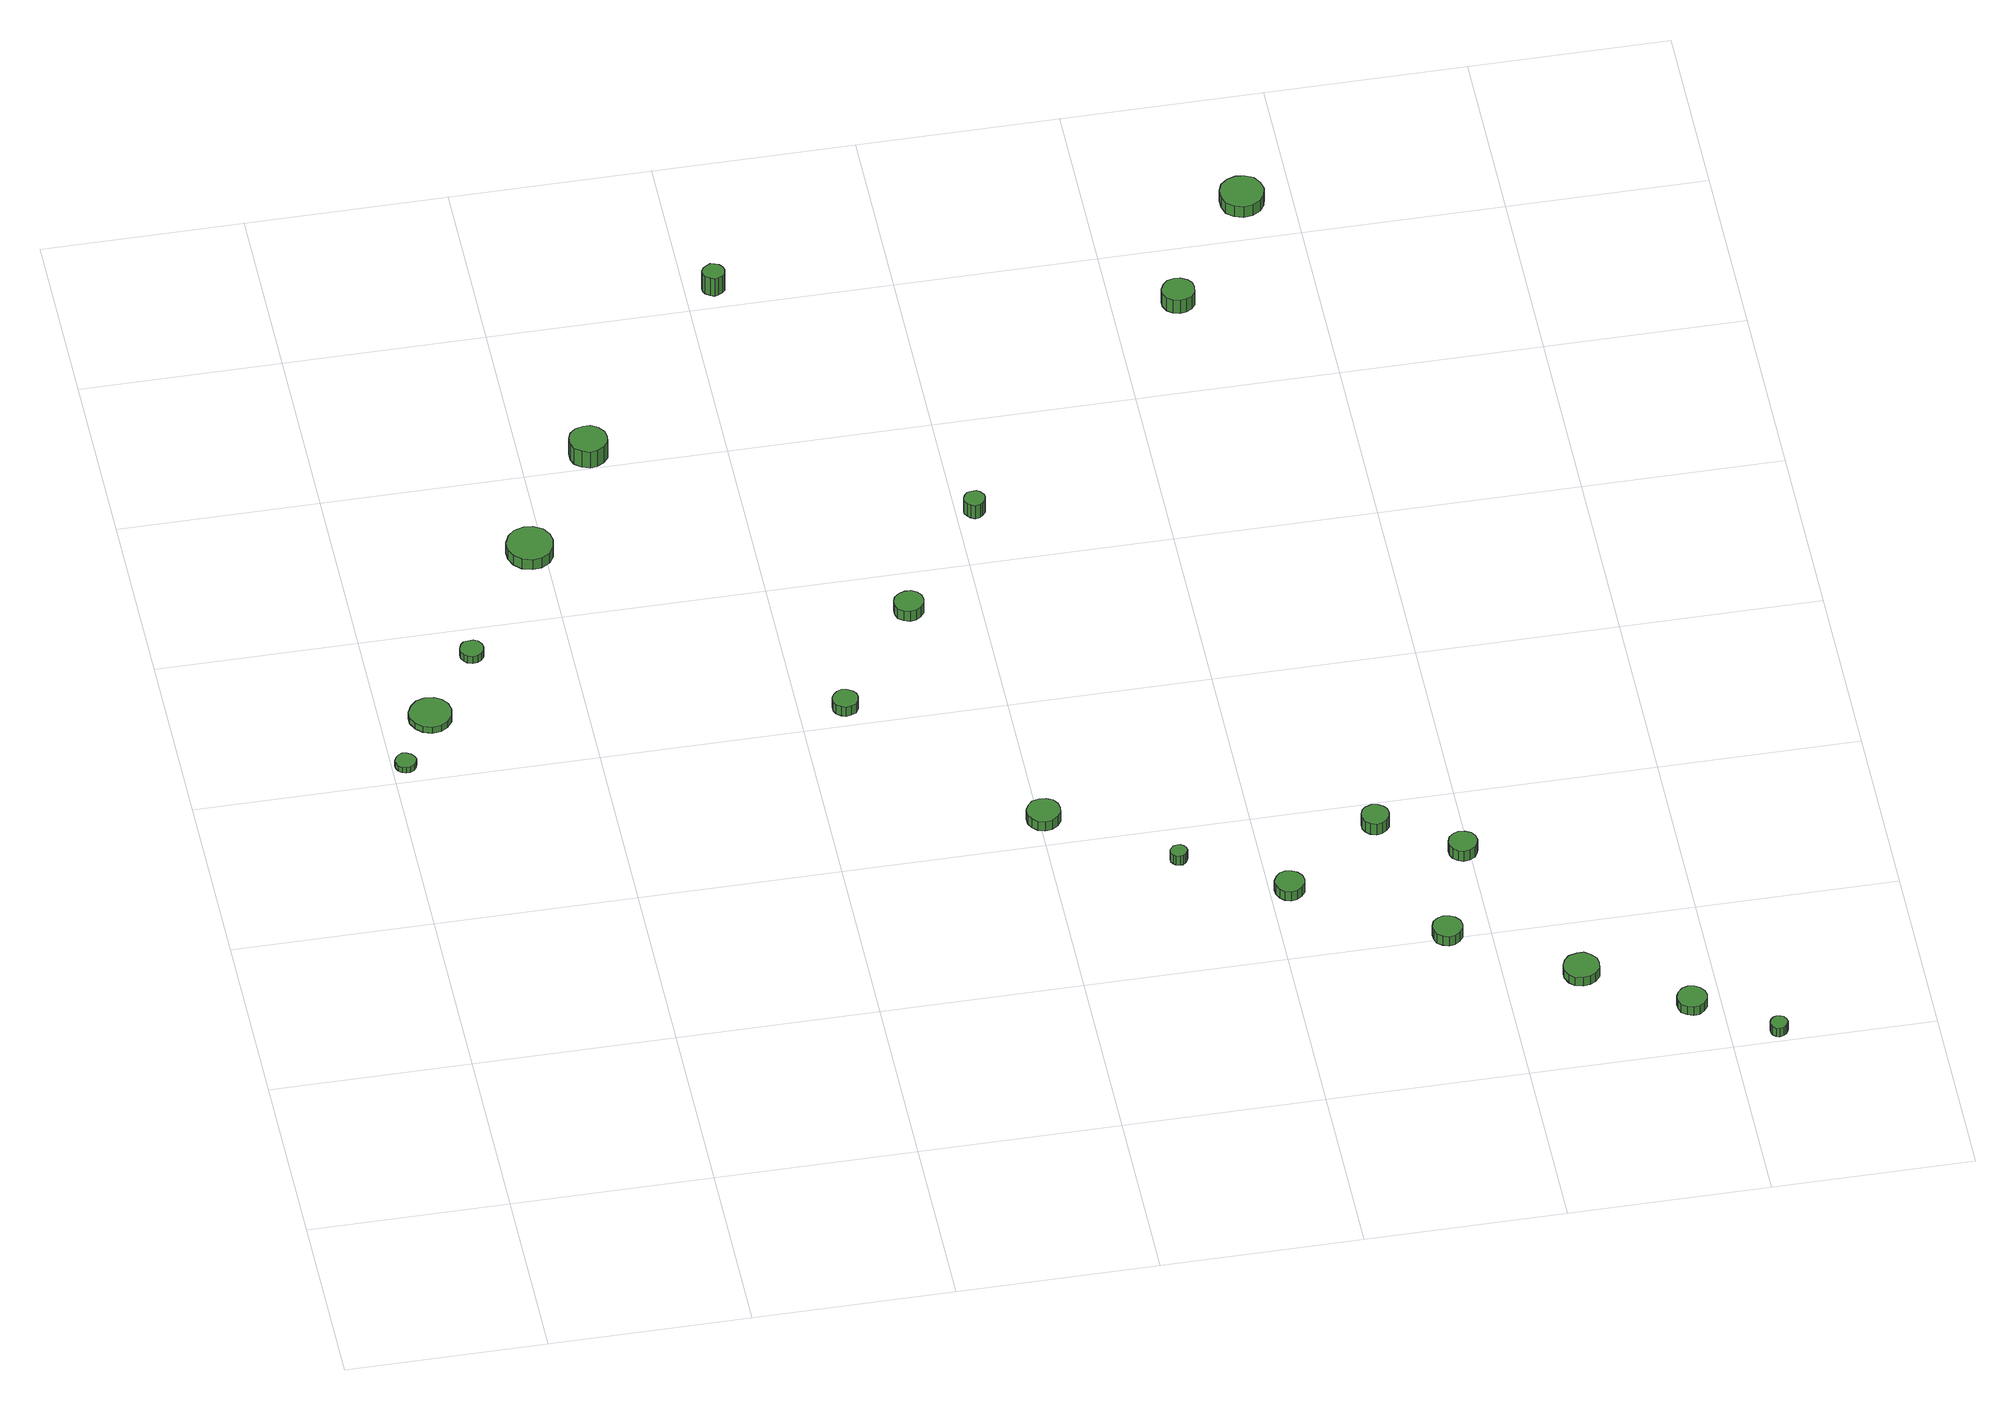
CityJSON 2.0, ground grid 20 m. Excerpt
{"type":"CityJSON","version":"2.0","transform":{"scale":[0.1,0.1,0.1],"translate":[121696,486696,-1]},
"CityObjects":{
"tree1":{"type":"SolitaryVegetationObject","attributes":{"function":"something"},"geometry":[{"type":"MultiSurface","lod":"1","boundaries":[[[0,1,2,3,4,5,6,7,8,9,10,11,12,13,14]],[[15,16,17,18,19,20,21,22,23,24,25,26,27,28,29]],[[0,29,28,1]],[[1,28,27,2]],[[2,27,26,3]],[[3,26,25,4]],[[4,25,24,5]],[[5,24,23,6]],[[6,23,22,7]],[[7,22,21,8]],[[8,21,20,9]],[[9,20,19,10]],[[10,19,18,11]],[[11,18,17,12]],[[12,17,16,13]],[[13,16,15,14]],[[14,15,29,0]]]}]},
"tree2":{"type":"SolitaryVegetationObject","attributes":{"function":"something"},"geometry":[{"type":"MultiSurface","lod":"1","boundaries":[[[30,31,32,33,34,35,36,37,38,39,40,41,42,43,44]],[[45,46,47,48,49,50,51,52,53,54,55,56,57,58,59]],[[30,59,58,31]],[[31,58,57,32]],[[32,57,56,33]],[[33,56,55,34]],[[34,55,54,35]],[[35,54,53,36]],[[36,53,52,37]],[[37,52,51,38]],[[38,51,50,39]],[[39,50,49,40]],[[40,49,48,41]],[[41,48,47,42]],[[42,47,46,43]],[[43,46,45,44]],[[44,45,59,30]]]}]},
"tree3":{"type":"SolitaryVegetationObject","attributes":{"function":"something"},"geometry":[{"type":"MultiSurface","lod":"1","boundaries":[[[60,61,62,63,64,65,66,67,68,69,70,71,72,73,74]],[[75,76,77,78,79,80,81,82,83,84,85,86,87,88,89]],[[60,89,88,61]],[[61,88,87,62]],[[62,87,86,63]],[[63,86,85,64]],[[64,85,84,65]],[[65,84,83,66]],[[66,83,82,67]],[[67,82,81,68]],[[68,81,80,69]],[[69,80,79,70]],[[70,79,78,71]],[[71,78,77,72]],[[72,77,76,73]],[[73,76,75,74]],[[74,75,89,60]]]}]},
"tree4":{"type":"SolitaryVegetationObject","attributes":{"function":"something"},"geometry":[{"type":"MultiSurface","lod":"1","boundaries":[[[90,91,92,93,94,95,96,97,98,99,100,101,102,103,104]],[[105,106,107,108,109,110,111,112,113,114,115,116,117,118,119]],[[90,119,118,91]],[[91,118,117,92]],[[92,117,116,93]],[[93,116,115,94]],[[94,115,114,95]],[[95,114,113,96]],[[96,113,112,97]],[[97,112,111,98]],[[98,111,110,99]],[[99,110,109,100]],[[100,109,108,101]],[[101,108,107,102]],[[102,107,106,103]],[[103,106,105,104]],[[104,105,119,90]]]}]},
"tree5":{"type":"SolitaryVegetationObject","attributes":{"function":"something"},"geometry":[{"type":"MultiSurface","lod":"1","boundaries":[[[120,121,122,123,124,125,126,127,128,129,130,131,132,133,134]],[[135,136,137,138,139,140,141,142,143,144,145,146,147,148,149]],[[120,149,148,121]],[[121,148,147,122]],[[122,147,146,123]],[[123,146,145,124]],[[124,145,144,125]],[[125,144,143,126]],[[126,143,142,127]],[[127,142,141,128]],[[128,141,140,129]],[[129,140,139,130]],[[130,139,138,131]],[[131,138,137,132]],[[132,137,136,133]],[[133,136,135,134]],[[134,135,149,120]]]}]},
"tree6":{"type":"SolitaryVegetationObject","attributes":{"function":"something"},"geometry":[{"type":"MultiSurface","lod":"1","boundaries":[[[150,151,152,153,154,155,156,157,158,159,160,161,162,163,164]],[[165,166,167,168,169,170,171,172,173,174,175,176,177,178,179]],[[150,179,178,151]],[[151,178,177,152]],[[152,177,176,153]],[[153,176,175,154]],[[154,175,174,155]],[[155,174,173,156]],[[156,173,172,157]],[[157,172,171,158]],[[158,171,170,159]],[[159,170,169,160]],[[160,169,168,161]],[[161,168,167,162]],[[162,167,166,163]],[[163,166,165,164]],[[164,165,179,150]]]}]},
"tree7":{"type":"SolitaryVegetationObject","attributes":{"function":"something"},"geometry":[{"type":"MultiSurface","lod":"1","boundaries":[[[180,181,182,183,184,185,186,187,188,189,190,191,192,193,194]],[[195,196,197,198,199,200,201,202,203,204,205,206,207,208,209]],[[180,209,208,181]],[[181,208,207,182]],[[182,207,206,183]],[[183,206,205,184]],[[184,205,204,185]],[[185,204,203,186]],[[186,203,202,187]],[[187,202,201,188]],[[188,201,200,189]],[[189,200,199,190]],[[190,199,198,191]],[[191,198,197,192]],[[192,197,196,193]],[[193,196,195,194]],[[194,195,209,180]]]}]},
"tree8":{"type":"SolitaryVegetationObject","attributes":{"function":"something"},"geometry":[{"type":"MultiSurface","lod":"1","boundaries":[[[210,211,212,213,214,215,216,217,218,219,220,221,222,223,224]],[[225,226,227,228,229,230,231,232,233,234,235,236,237,238,239]],[[210,239,238,211]],[[211,238,237,212]],[[212,237,236,213]],[[213,236,235,214]],[[214,235,234,215]],[[215,234,233,216]],[[216,233,232,217]],[[217,232,231,218]],[[218,231,230,219]],[[219,230,229,220]],[[220,229,228,221]],[[221,228,227,222]],[[222,227,226,223]],[[223,226,225,224]],[[224,225,239,210]]]}]},
"tree9":{"type":"SolitaryVegetationObject","attributes":{"function":"something"},"geometry":[{"type":"MultiSurface","lod":"1","boundaries":[[[240,241,242,243,244,245,246,247,248,249,250,251,252,253,254]],[[255,256,257,258,259,260,261,262,263,264,265,266,267,268,269]],[[240,269,268,241]],[[241,268,267,242]],[[242,267,266,243]],[[243,266,265,244]],[[244,265,264,245]],[[245,264,263,246]],[[246,263,262,247]],[[247,262,261,248]],[[248,261,260,249]],[[249,260,259,250]],[[250,259,258,251]],[[251,258,257,252]],[[252,257,256,253]],[[253,256,255,254]],[[254,255,269,240]]]}]},
"tree10":{"type":"SolitaryVegetationObject","attributes":{"function":"something"},"geometry":[{"type":"MultiSurface","lod":"1","boundaries":[[[270,271,272,273,274,275,276,277,278,279,280,281,282,283,284]],[[285,286,287,288,289,290,291,292,293,294,295,296,297,298,299]],[[270,299,298,271]],[[271,298,297,272]],[[272,297,296,273]],[[273,296,295,274]],[[274,295,294,275]],[[275,294,293,276]],[[276,293,292,277]],[[277,292,291,278]],[[278,291,290,279]],[[279,290,289,280]],[[280,289,288,281]],[[281,288,287,282]],[[282,287,286,283]],[[283,286,285,284]],[[284,285,299,270]]]}]},
"tree11":{"type":"SolitaryVegetationObject","attributes":{"function":"something"},"geometry":[{"type":"MultiSurface","lod":"1","boundaries":[[[300,301,302,303,304,305,306,307,308,309,310,311,312,313,314]],[[315,316,317,318,319,320,321,322,323,324,325,326,327,328,329]],[[300,329,328,301]],[[301,328,327,302]],[[302,327,326,303]],[[303,326,325,304]],[[304,325,324,305]],[[305,324,323,306]],[[306,323,322,307]],[[307,322,321,308]],[[308,321,320,309]],[[309,320,319,310]],[[310,319,318,311]],[[311,318,317,312]],[[312,317,316,313]],[[313,316,315,314]],[[314,315,329,300]]]}]},
"tree12":{"type":"SolitaryVegetationObject","attributes":{"function":"something"},"geometry":[{"type":"MultiSurface","lod":"1","boundaries":[[[330,331,332,333,334,335,336,337,338,339,340,341,342,343,344]],[[345,346,347,348,349,350,351,352,353,354,355,356,357,358,359]],[[330,359,358,331]],[[331,358,357,332]],[[332,357,356,333]],[[333,356,355,334]],[[334,355,354,335]],[[335,354,353,336]],[[336,353,352,337]],[[337,352,351,338]],[[338,351,350,339]],[[339,350,349,340]],[[340,349,348,341]],[[341,348,347,342]],[[342,347,346,343]],[[343,346,345,344]],[[344,345,359,330]]]}]},
"tree13":{"type":"SolitaryVegetationObject","attributes":{"function":"something"},"geometry":[{"type":"MultiSurface","lod":"1","boundaries":[[[360,361,362,363,364,365,366,367,368,369,370,371,372,373,374]],[[375,376,377,378,379,380,381,382,383,384,385,386,387,388,389]],[[360,389,388,361]],[[361,388,387,362]],[[362,387,386,363]],[[363,386,385,364]],[[364,385,384,365]],[[365,384,383,366]],[[366,383,382,367]],[[367,382,381,368]],[[368,381,380,369]],[[369,380,379,370]],[[370,379,378,371]],[[371,378,377,372]],[[372,377,376,373]],[[373,376,375,374]],[[374,375,389,360]]]}]},
"tree14":{"type":"SolitaryVegetationObject","attributes":{"function":"something"},"geometry":[{"type":"MultiSurface","lod":"1","boundaries":[[[390,391,392,393,394,395,396,397,398,399,400,401,402,403,404]],[[405,406,407,408,409,410,411,412,413,414,415,416,417,418,419]],[[390,419,418,391]],[[391,418,417,392]],[[392,417,416,393]],[[393,416,415,394]],[[394,415,414,395]],[[395,414,413,396]],[[396,413,412,397]],[[397,412,411,398]],[[398,411,410,399]],[[399,410,409,400]],[[400,409,408,401]],[[401,408,407,402]],[[402,407,406,403]],[[403,406,405,404]],[[404,405,419,390]]]}]},
"tree15":{"type":"SolitaryVegetationObject","attributes":{"function":"something"},"geometry":[{"type":"MultiSurface","lod":"1","boundaries":[[[420,421,422,423,424,425,426,427,428,429,430,431,432,433,434]],[[435,436,437,438,439,440,441,442,443,444,445,446,447,448,449]],[[420,449,448,421]],[[421,448,447,422]],[[422,447,446,423]],[[423,446,445,424]],[[424,445,444,425]],[[425,444,443,426]],[[426,443,442,427]],[[427,442,441,428]],[[428,441,440,429]],[[429,440,439,430]],[[430,439,438,431]],[[431,438,437,432]],[[432,437,436,433]],[[433,436,435,434]],[[434,435,449,420]]]}]},
"tree16":{"type":"SolitaryVegetationObject","attributes":{"function":"something"},"geometry":[{"type":"MultiSurface","lod":"1","boundaries":[[[450,451,452,453,454,455,456,457,458,459,460,461,462,463,464]],[[465,466,467,468,469,470,471,472,473,474,475,476,477,478,479]],[[450,479,478,451]],[[451,478,477,452]],[[452,477,476,453]],[[453,476,475,454]],[[454,475,474,455]],[[455,474,473,456]],[[456,473,472,457]],[[457,472,471,458]],[[458,471,470,459]],[[459,470,469,460]],[[460,469,468,461]],[[461,468,467,462]],[[462,467,466,463]],[[463,466,465,464]],[[464,465,479,450]]]}]},
"tree17":{"type":"SolitaryVegetationObject","attributes":{"function":"something"},"geometry":[{"type":"MultiSurface","lod":"1","boundaries":[[[480,481,482,483,484,485,486,487,488,489,490,491,492,493,494]],[[495,496,497,498,499,500,501,502,503,504,505,506,507,508,509]],[[480,509,508,481]],[[481,508,507,482]],[[482,507,506,483]],[[483,506,505,484]],[[484,505,504,485]],[[485,504,503,486]],[[486,503,502,487]],[[487,502,501,488]],[[488,501,500,489]],[[489,500,499,490]],[[490,499,498,491]],[[491,498,497,492]],[[492,497,496,493]],[[493,496,495,494]],[[494,495,509,480]]]}]},
"tree18":{"type":"SolitaryVegetationObject","attributes":{"function":"something"},"geometry":[{"type":"MultiSurface","lod":"1","boundaries":[[[510,511,512,513,514,515,516,517,518,519,520,521,522,523,524]],[[525,526,527,528,529,530,531,532,533,534,535,536,537,538,539]],[[510,539,538,511]],[[511,538,537,512]],[[512,537,536,513]],[[513,536,535,514]],[[514,535,534,515]],[[515,534,533,516]],[[516,533,532,517]],[[517,532,531,518]],[[518,531,530,519]],[[519,530,529,520]],[[520,529,528,521]],[[521,528,527,522]],[[522,527,526,523]],[[523,526,525,524]],[[524,525,539,510]]]}]},
"tree19":{"type":"SolitaryVegetationObject","attributes":{"function":"something"},"geometry":[{"type":"MultiSurface","lod":"1","boundaries":[[[540,541,542,543,544,545,546,547,548,549,550,551,552,553,554]],[[555,556,557,558,559,560,561,562,563,564,565,566,567,568,569]],[[540,569,568,541]],[[541,568,567,542]],[[542,567,566,543]],[[543,566,565,544]],[[544,565,564,545]],[[545,564,563,546]],[[546,563,562,547]],[[547,562,561,548]],[[548,561,560,549]],[[549,560,559,550]],[[550,559,558,551]],[[551,558,557,552]],[[552,557,556,553]],[[553,556,555,554]],[[554,555,569,540]]]}]},
"tree20":{"type":"SolitaryVegetationObject","attributes":{"function":"something"},"geometry":[{"type":"MultiSurface","lod":"1","boundaries":[[[570,571,572,573,574,575,576,577,578,579,580,581,582,583,584]],[[585,586,587,588,589,590,591,592,593,594,595,596,597,598,599]],[[570,599,598,571]],[[571,598,597,572]],[[572,597,596,573]],[[573,596,595,574]],[[574,595,594,575]],[[575,594,593,576]],[[576,593,592,577]],[[577,592,591,578]],[[578,591,590,579]],[[579,590,589,580]],[[580,589,588,581]],[[581,588,587,582]],[[582,587,586,583]],[[583,586,585,584]],[[584,585,599,570]]]}]}
},
"vertices":[
[24,622,15],[23,626,15],[20,630,15],[16,632,15],[12,633,15],[8,631,15],[5,628,15],[3,624,15],[3,620,15],[5,616,15],[8,613,15],[12,612,15],[16,612,15],[20,614,15],[23,618,15],[23,618,8],[20,614,8],[16,612,8],[12,612,8],[8,613,8],[5,616,8],[3,620,8],[3,624,8],[5,628,8],[8,631,8],[12,633,8],[16,632,8],[20,630,8],[23,626,8],[24,622,8],
[70,683,16],[68,692,16],[63,699,16],[56,703,16],[47,704,16],[38,701,16],[32,695,16],[28,687,16],[28,679,16],[32,671,16],[38,665,16],[47,662,16],[56,663,16],[63,667,16],[68,674,16],[68,674,8],[63,667,8],[56,663,8],[47,662,8],[38,665,8],[32,671,8],[28,679,8],[28,687,8],[32,695,8],[38,701,8],[47,704,8],[56,703,8],[63,699,8],[68,692,8],[70,683,8],
[116,763,17],[115,768,17],[112,772,17],[108,774,17],[103,774,17],[98,773,17],[95,770,17],[93,765,17],[93,760,17],[95,756,17],[98,753,17],[103,751,17],[108,752,17],[112,754,17],[115,758,17],[115,758,8],[112,754,8],[108,752,8],[103,751,8],[98,753,8],[95,756,8],[93,760,8],[93,765,8],[95,770,8],[98,773,8],[103,774,8],[108,774,8],[112,772,8],[115,768,8],[116,763,8],
[209,894,21],[207,903,21],[202,911,21],[193,916,21],[184,917,21],[174,914,21],[167,907,21],[163,898,21],[163,889,21],[167,880,21],[174,873,21],[184,870,21],[193,871,21],[202,876,21],[207,884,21],[207,884,8],[202,876,8],[193,871,8],[184,870,8],[174,873,8],[167,880,8],[163,889,8],[163,898,8],[167,907,8],[174,914,8],[184,917,8],[193,916,8],[202,911,8],[207,903,8],[209,894,8],
[285,1020,28],[284,1027,28],[279,1034,28],[272,1038,28],[265,1038,28],[257,1036,28],[251,1031,28],[248,1024,28],[248,1016,28],[251,1009,28],[257,1004,28],[265,1001,28],[272,1002,28],[279,1006,28],[284,1012,28],[284,1012,7],[279,1006,7],[272,1002,7],[265,1001,7],[257,1004,7],[251,1009,7],[248,1016,7],[248,1024,7],[251,1031,7],[257,1036,7],[265,1038,7],[272,1038,7],[279,1034,7],[284,1027,7],[285,1020,7],
[458,626,19],[457,631,19],[454,635,19],[449,638,19],[444,639,19],[439,637,19],[435,633,19],[433,629,19],[433,623,19],[435,618,19],[439,615,19],[444,613,19],[449,614,19],[454,616,19],[457,621,19],[457,621,7],[454,616,7],[449,614,7],[444,613,7],[439,615,7],[435,618,7],[433,623,7],[433,629,7],[435,633,7],[439,637,7],[444,639,7],[449,638,7],[454,635,7],[457,631,7],[458,626,7],
[621,437,19],[620,443,19],[616,449,19],[610,452,19],[603,453,19],[596,451,19],[591,446,19],[588,440,19],[588,433,19],[591,427,19],[596,422,19],[603,420,19],[610,421,19],[616,425,19],[620,430,19],[620,430,7],[616,425,7],[610,421,7],[603,420,7],[596,422,7],[591,427,7],[588,433,7],[588,440,7],[591,446,7],[596,451,7],[603,453,7],[610,452,7],[616,449,7],[620,443,7],[621,437,7],
[545,748,20],[544,754,20],[540,759,20],[535,762,20],[529,762,20],[523,760,20],[518,756,20],[516,751,20],[516,745,20],[518,739,20],[523,735,20],[529,733,20],[535,734,20],[540,737,20],[544,742,20],[544,742,7],[540,737,7],[535,734,7],[529,733,7],[523,735,7],[518,739,7],[516,745,7],[516,751,7],[518,756,7],[523,760,7],[529,762,7],[535,762,7],[540,759,7],[544,754,7],[545,748,7],
[439,1227,30],[438,1231,30],[435,1235,30],[431,1237,30],[427,1238,30],[423,1236,30],[419,1233,30],[417,1229,30],[417,1225,30],[419,1221,30],[423,1218,30],[427,1216,30],[431,1217,30],[435,1219,30],[438,1222,30],[438,1222,7],[435,1219,7],[431,1217,7],[427,1216,7],[423,1218,7],[419,1221,7],[417,1225,7],[417,1229,7],[419,1233,7],[423,1236,7],[427,1238,7],[431,1237,7],[435,1235,7],[438,1231,7],[439,1227,7],
[731,357,19],[730,360,19],[728,363,19],[725,365,19],[722,365,19],[718,364,19],[716,362,19],[714,359,19],[714,355,19],[716,352,19],[718,350,19],[722,349,19],[725,349,19],[728,351,19],[730,354,19],[730,354,7],[728,351,7],[725,349,7],[722,349,7],[718,350,7],[716,352,7],[714,355,7],[714,359,7],[716,362,7],[718,364,7],[722,365,7],[725,365,7],[728,363,7],[730,360,7],[731,357,7],
[629,874,24],[628,878,24],[625,882,24],[622,884,24],[617,884,24],[613,883,24],[610,880,24],[608,876,24],[608,872,24],[610,868,24],[613,865,24],[617,863,24],[622,864,24],[625,866,24],[628,870,24],[628,870,7],[625,866,7],[622,864,7],[617,863,7],[613,865,7],[610,868,7],[608,872,7],[608,876,7],[610,880,7],[613,883,7],[617,884,7],[622,884,7],[625,882,7],[628,878,7],[629,874,7],
[834,295,19],[833,301,19],[829,306,19],[824,309,19],[818,310,19],[812,308,19],[808,304,19],[805,298,19],[805,292,19],[808,286,19],[812,282,19],[818,280,19],[824,281,19],[829,284,19],[833,289,19],[833,289,7],[829,284,7],[824,281,7],[818,280,7],[812,282,7],[808,286,7],[805,292,7],[805,298,7],[808,304,7],[812,308,7],[818,310,7],[824,309,7],[829,306,7],[833,301,7],[834,295,7],
[972,204,20],[971,210,20],[967,215,20],[962,218,20],[956,219,20],[950,217,20],[945,213,20],[943,207,20],[943,201,20],[945,195,20],[950,191,20],[956,189,20],[962,190,20],[967,193,20],[971,198,20],[971,198,8],[967,193,8],[962,190,8],[956,189,8],[950,191,8],[945,195,8],[943,201,8],[943,207,8],[945,213,8],[950,217,8],[956,219,8],[962,218,8],[967,215,8],[971,210,8],[972,204,8],
[931,370,21],[930,376,21],[927,380,21],[922,383,21],[916,384,21],[910,382,21],[906,378,21],[904,373,21],[904,367,21],[906,362,21],[910,358,21],[916,356,21],[922,357,21],[927,360,21],[930,365,21],[930,365,7],[927,360,7],[922,357,7],[916,356,7],[910,358,7],[906,362,7],[904,367,7],[904,373,7],[906,378,7],[910,382,7],[916,384,7],[922,383,7],[927,380,7],[930,376,7],[931,370,7],
[1008,318,20],[1007,324,20],[1004,329,20],[998,332,20],[992,333,20],[987,331,20],[982,327,20],[980,321,20],[980,315,20],[982,310,20],[987,306,20],[992,304,20],[998,305,20],[1004,308,20],[1007,313,20],[1007,313,7],[1004,308,7],[998,305,7],[992,304,7],[987,306,7],[982,310,7],[980,315,7],[980,321,7],[982,327,7],[987,331,7],[992,333,7],[998,332,7],[1004,329,7],[1007,324,7],[1008,318,7],
[1092,128,19],[1091,135,19],[1086,141,19],[1080,145,19],[1073,145,19],[1065,143,19],[1060,138,19],[1057,131,19],[1057,124,19],[1060,117,19],[1065,112,19],[1073,110,19],[1080,111,19],[1086,114,19],[1091,120,19],[1091,120,8],[1086,114,8],[1080,111,8],[1073,110,8],[1065,112,8],[1060,117,8],[1057,124,8],[1057,131,8],[1060,138,8],[1065,143,8],[1073,145,8],[1080,145,8],[1086,141,8],[1091,135,8],[1092,128,8],
[1186,65,19],[1185,71,19],[1181,76,19],[1176,79,19],[1170,80,19],[1164,78,19],[1159,73,19],[1157,68,19],[1157,62,19],[1159,56,19],[1164,52,19],[1170,50,19],[1176,50,19],[1181,54,19],[1185,59,19],[1185,59,8],[1181,54,8],[1176,50,8],[1170,50,8],[1164,52,8],[1159,56,8],[1157,62,8],[1157,68,8],[1159,73,8],[1164,78,8],[1170,80,8],[1176,79,8],[1181,76,8],[1185,71,8],[1186,65,8],
[881,1126,24],[880,1133,24],[876,1138,24],[870,1141,24],[864,1142,24],[857,1140,24],[852,1135,24],[849,1129,24],[849,1123,24],[852,1116,24],[857,1112,24],[864,1110,24],[870,1111,24],[876,1114,24],[880,1119,24],[880,1119,7],[876,1114,7],[870,1111,7],[864,1110,7],[857,1112,7],[852,1116,7],[849,1123,7],[849,1129,7],[852,1135,7],[857,1140,7],[864,1142,7],[870,1141,7],[876,1138,7],[880,1133,7],[881,1126,7],
[1256,14,19],[1255,18,19],[1253,21,19],[1250,22,19],[1246,23,19],[1243,22,19],[1240,19,19],[1239,16,19],[1239,12,19],[1240,9,19],[1243,6,19],[1246,5,19],[1250,6,19],[1253,8,19],[1255,11,19],[1255,11,8],[1253,8,8],[1250,6,8],[1246,5,8],[1243,6,8],[1240,9,8],[1239,12,8],[1239,16,8],[1240,19,8],[1243,22,8],[1246,23,8],[1250,22,8],[1253,21,8],[1255,18,8],[1256,14,8],
[973,1253,21],[971,1262,21],[966,1270,21],[958,1274,21],[949,1275,21],[940,1272,21],[933,1266,21],[930,1258,21],[930,1249,21],[933,1240,21],[940,1234,21],[949,1231,21],[958,1232,21],[966,1237,21],[971,1244,21],[971,1244,7],[966,1237,7],[958,1232,7],[949,1231,7],[940,1234,7],[933,1240,7],[930,1249,7],[930,1258,7],[933,1266,7],[940,1272,7],[949,1275,7],[958,1274,7],[966,1270,7],[971,1262,7],[973,1253,7]
]}
